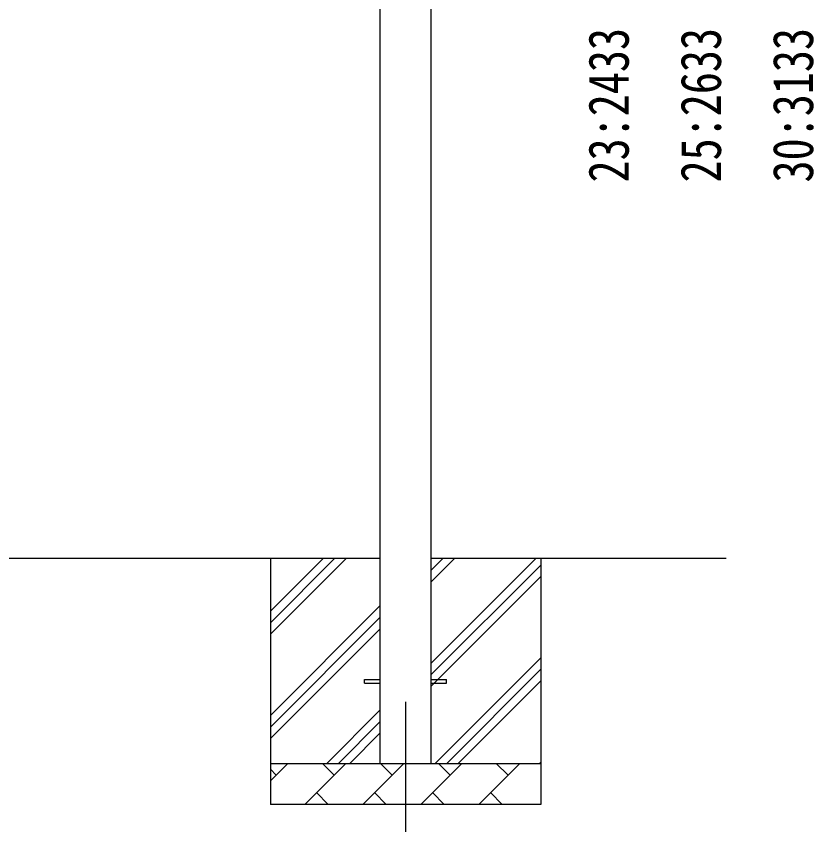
# Model space of a CAD drawing. Units: millimetres, scale not verified. Extents: x -12615 to 12615, y -8910 to 8910.
# Drawn here: x 1894 to 3841, y -5632 to -3659 of the extents above; entities that cross this region are included whole.
import ezdxf
from ezdxf.enums import TextEntityAlignment as Align

# ---------------------------------------------------------------- set-up
doc = ezdxf.new("R2010")
doc.units = ezdxf.units.MM
doc.header["$LTSCALE"] = 40
for name, color, linetype in [('0-3_YKK_12', 2, 'Continuous'), ('0-4_YKK_13', 4, 'Continuous'), ('0-5_YKK_A1', 4, 'Continuous'), ('0-6_YKK_D', 6, 'Continuous')]:
    doc.layers.add(name, color=color, linetype=linetype)
doc.styles.add('ＭＳ ゴシック', font='')
doc.styles.get('ＭＳ ゴシック').set_extended_font_data('MS Gothic')

msp = doc.modelspace()

# ---------------------------------------------------------------- linework, layer by layer
at = {"layer": '0-3_YKK_12'}
msp.add_line((2844.91, -5332.18), (2844.91, -5832.18), dxfattribs=at)
at = {"layer": '0-4_YKK_13'}
for p, q in [((2744.91, -5277.68), (2782.41, -5277.68)), ((2744.91, -5286.68), (2744.91, -5277.68)), ((2744.91, -5286.68), (2782.41, -5286.68)), ((2907.41, -5277.68), (2944.91, -5277.68)), ((2907.41, -5286.68), (2944.91, -5286.68)), ((2944.91, -5286.68), (2944.91, -5277.68))]:
    msp.add_line(p, q, dxfattribs=at)
at = {"layer": '0-5_YKK_A1'}
for p, q in [((2782.41, -2552.18), (2782.41, -5482.18)), ((2907.41, -5482.18), (2907.41, -2552.18)), ((2782.41, -4982.18), (907.41, -4982.18)), ((2514.91, -4982.18), (2514.91, -5582.18)), ((2514.91, -5167.23), (2699.96, -4982.18)), ((2514.91, -5138.95), (2671.68, -4982.18)), ((2514.91, -5110.67), (2643.4, -4982.18)), ((3627.27, -4982.18), (2907.41, -4982.18)), ((2907.41, -5237.28), (3162.51, -4982.18)), ((2907.41, -5039.29), (2964.52, -4982.18)), ((2907.41, -5011.01), (2936.24, -4982.18)), ((3174.91, -4982.18), (3174.91, -5582.18)), ((2907.41, -5265.57), (3174.91, -4998.07)), ((2907.41, -5293.85), (3174.91, -5026.35)), ((2514.91, -5365.22), (2782.41, -5097.72)), ((2514.91, -5393.51), (2782.41, -5126.01)), ((2514.91, -5421.79), (2782.41, -5154.29)), ((2917.07, -5482.18), (3174.91, -5224.34)), ((2945.36, -5482.18), (3174.91, -5252.62)), ((2973.64, -5482.18), (3174.91, -5280.91)), ((2652.51, -5482.18), (2782.41, -5352.28)), ((2680.8, -5482.18), (2782.41, -5380.57)), ((2709.08, -5482.18), (2782.41, -5408.85)), ((2514.91, -5482.18), (3174.91, -5482.18)), ((2514.91, -5525.08), (2557.81, -5482.18)), ((2599.23, -5582.18), (2699.23, -5482.18)), ((2670.68, -5510.74), (2642.12, -5482.18)), ((2740.65, -5582.18), (2840.65, -5482.18)), ((2812.1, -5510.74), (2783.54, -5482.18)), ((2882.07, -5582.18), (2982.07, -5482.18)), ((2953.52, -5510.74), (2924.96, -5482.18)), ((3023.49, -5582.18), (3123.49, -5482.18)), ((3094.94, -5510.74), (3066.39, -5482.18)), ((3171.63, -5482.18), (3174.91, -5478.9)), ((2529.25, -5510.74), (2514.91, -5496.4)), ((2627.78, -5553.63), (2656.34, -5582.18)), ((2769.2, -5553.63), (2797.76, -5582.18)), ((2910.62, -5553.63), (2939.18, -5582.18)), ((3052.05, -5553.63), (3080.6, -5582.18)), ((3174.91, -5582.18), (2514.91, -5582.18))]:
    msp.add_line(p, q, dxfattribs=at)

# ---------------------------------------------------------------- texts
at = {"layer": '0-6_YKK_D', "style": 'ＭＳ ゴシック', "width": 0.8}
for s, p in [('23:2433', (3419.42, -4064.48)), ('25:2633', (3644.42, -4064.48)), ('30:3133', (3869.42, -4064.48))]:
    msp.add_text(s, height=98.97, rotation=90, dxfattribs=at).set_placement(p, align=Align.BOTTOM_LEFT)

doc.saveas('drawing.dxf')
